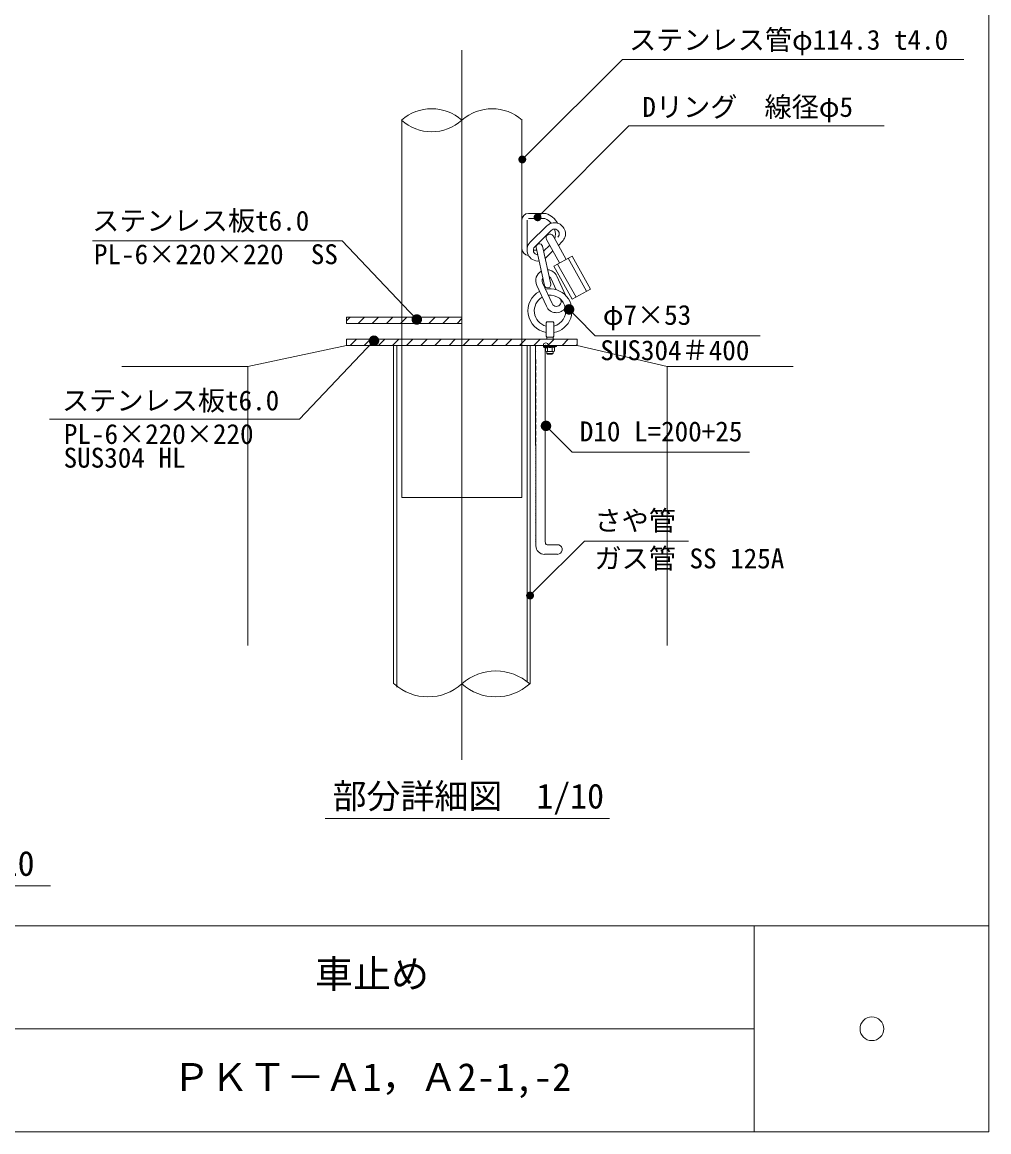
# Model space of a CAD drawing. Units: millimetres on the paper. Extents: x 12 to 286, y 10 to 196.
# Drawn here: x 193.3 to 285.5, y 9.8 to 115.7 of the extents above; entities that cross this region are included whole.
import ezdxf
from ezdxf.enums import TextEntityAlignment as Align

# ---------------------------------------------------------------- set-up
doc = ezdxf.new("R2010")
doc.units = ezdxf.units.MM
doc.header["$PDMODE"] = 32
doc.header["$PDSIZE"] = 0.5
doc.linetypes.add('USER1', pattern=[200, 125, -25, 25, -25])
for name, color, linetype, lineweight in [('0_2', 1, 'Continuous', 13), ('K-1', 2, 'Continuous', 15), ('K-2', 7, 'Continuous', 13), ('ハッチ', 4, 'Continuous', 13), ('寸法', 1, 'Continuous', 13), ('本体', 7, 'Continuous', 13)]:
    doc.layers.add(name, color=color, linetype=linetype, lineweight=lineweight)
doc.styles.add('ＭＳ ゴシック', font='')
doc.styles.get('ＭＳ ゴシック').set_extended_font_data('MS Gothic')

# ---------------------------------------------------------------- blocks, each defined once
blk = doc.blocks.new('filled_dot')
at = {"color": 0, "linetype": 'Continuous', "lineweight": -2, "const_width": 1.25}
blk.add_lwpolyline([(-0.625, 0, 1), (0.625, 0, 1)], format="xyb", close=True, dxfattribs=at)

msp = doc.modelspace()

# ---------------------------------------------------------------- linework, layer by layer
at = {"layer": '0_2', "color": 7}
msp.add_line((263.116, 19.651), (165.921, 19.651), dxfattribs=at)
at = {"layer": 'K-1'}
for p, q in [((235.257, 87.552), (224.257, 87.552)), ((224.257, 87.552), (224.257, 86.952)), ((235.257, 86.952), (224.257, 86.952)), ((235.257, 86.952), (235.257, 87.552)), ((224.257, 84.841), (224.257, 85.441)), ((224.257, 85.441), (246.257, 85.441)), ((246.257, 84.841), (224.257, 84.841)), ((242.392, 85.441), (246.257, 85.441)), ((246.257, 85.441), (246.257, 84.841))]:
    msp.add_line(p, q, dxfattribs=at)
at = {"layer": 'K-2'}
for p, q in [((241.622, 97.441), (243.265, 97.441)), ((240.972, 94.091), (240.972, 96.791)), ((241.472, 94.091), (241.472, 96.791)), ((241.622, 96.941), (243.172, 96.941)), ((243.343, 96.243), (241.781, 94.694)), ((243.766, 95.817), (242.204, 94.268)), ((243.955, 95.289), (245.198, 93.057)), ((242.935, 94.306), (243.728, 90.692)), ((243.63, 94.415), (243.039, 93.829)), ((243.335, 94.944), (244.578, 92.712)), ((244.822, 94.752), (244.456, 94.389)), ((242.07, 93.941), (242.401, 93.941)), ((243.141, 90.563), (242.349, 94.178)), ((243.933, 93.87), (243.26, 93.203)), ((244.014, 92.398), (245.762, 93.371)), ((245.389, 93.163), (247.14, 90.018)), ((245.762, 93.371), (247.513, 90.225)), ((245.765, 89.253), (244.014, 92.398)), ((244.387, 92.605), (246.138, 89.46)), ((244.238, 90.165), (243.758, 91.205)), ((245.146, 89.628), (244.303, 91.457)), ((243.316, 88.58), (242.396, 90.578)), ((243.861, 88.831), (242.941, 90.829)), ((247.513, 90.225), (245.765, 89.253)), ((243.291, 85.822), (243.291, 86.914)), ((243.97, 87.095), (243.345, 87.095)), ((244.023, 85.822), (244.023, 86.914)), ((242.282, 84.751), (242.31, 84.723)), ((244.271, 84.841), (243.043, 84.841)), ((243.043, 84.841), (243.043, 84.752)), ((244.271, 84.752), (243.043, 84.752)), ((243.043, 84.752), (243.214, 84.677)), ((243.345, 85.641), (243.345, 85.441)), ((243.97, 85.641), (243.345, 85.641)), ((243.97, 85.641), (243.97, 85.441)), ((244.271, 84.752), (244.1, 84.677)), ((244.271, 84.841), (244.271, 84.752)), ((242.282, 84.311), (242.31, 84.338)), ((243.214, 84.639), (243.205, 84.648)), ((243.214, 84.422), (243.205, 84.413)), ((243.205, 84.413), (243.205, 84.028)), ((243.214, 84.677), (243.214, 84.301)), ((243.99, 84.268), (243.325, 84.268)), ((243.357, 84.268), (243.357, 84.067)), ((243.357, 84.067), (243.411, 84.021)), ((243.357, 84.067), (243.957, 84.067)), ((243.411, 84.021), (243.903, 84.021)), ((243.435, 84.677), (243.435, 84.301)), ((243.879, 84.677), (243.879, 84.301)), ((243.957, 84.268), (243.957, 84.067)), ((244.1, 84.677), (244.1, 84.301)), ((242.282, 83.511), (242.31, 83.483)), ((242.282, 82.891), (242.31, 82.863)), ((242.31, 83.483), (242.31, 83.098)), ((242.31, 82.863), (242.31, 82.478)), ((242.282, 82.451), (242.31, 82.478)), ((242.282, 82.271), (242.31, 82.243)), ((242.282, 81.831), (242.31, 81.858)), ((242.282, 81.651), (242.31, 81.623)), ((242.31, 82.243), (242.31, 81.858)), ((242.31, 81.623), (242.31, 81.238)), ((242.282, 81.211), (242.31, 81.238)), ((242.282, 81.031), (242.31, 81.003)), ((242.282, 80.591), (242.31, 80.618)), ((242.31, 81.003), (242.31, 80.618)), ((242.282, 80.411), (242.31, 80.383)), ((242.282, 79.971), (242.31, 79.998)), ((242.282, 79.791), (242.31, 79.763)), ((242.31, 80.383), (242.31, 79.998)), ((242.31, 79.763), (242.31, 79.378)), ((242.282, 79.351), (242.31, 79.378)), ((242.282, 79.171), (242.31, 79.143)), ((242.282, 78.731), (242.31, 78.758)), ((242.282, 78.551), (242.31, 78.523)), ((242.31, 79.143), (242.31, 78.758)), ((242.31, 78.523), (242.31, 78.138)), ((242.282, 78.111), (242.31, 78.138)), ((242.282, 77.931), (242.31, 77.903)), ((242.282, 77.491), (242.31, 77.518)), ((242.282, 77.311), (242.31, 77.283)), ((242.31, 77.903), (242.31, 77.518)), ((242.31, 77.283), (242.31, 76.898)), ((242.282, 76.871), (242.31, 76.898)), ((242.282, 76.691), (242.31, 76.663)), ((242.282, 76.251), (242.31, 76.278)), ((242.31, 76.663), (242.31, 76.278)), ((242.282, 76.071), (242.31, 76.043)), ((242.282, 75.631), (242.31, 75.658)), ((242.282, 75.451), (242.31, 75.423)), ((242.31, 76.043), (242.31, 75.658)), ((242.31, 75.423), (242.31, 75.038)), ((242.282, 75.011), (242.31, 75.038)), ((242.282, 74.831), (242.31, 74.803)), ((242.282, 74.391), (242.31, 74.418)), ((242.282, 74.211), (242.31, 74.183)), ((242.31, 74.803), (242.31, 74.418)), ((242.31, 74.183), (242.31, 73.798)), ((242.282, 73.771), (242.31, 73.798)), ((242.282, 73.591), (242.31, 73.563)), ((242.282, 73.151), (242.31, 73.178)), ((242.31, 73.563), (242.31, 73.178)), ((242.282, 72.971), (242.31, 72.943)), ((242.282, 72.531), (242.31, 72.558)), ((242.282, 72.351), (242.31, 72.323)), ((242.31, 72.943), (242.31, 72.558)), ((242.31, 72.323), (242.31, 71.938)), ((242.282, 71.911), (242.31, 71.938)), ((242.282, 71.731), (242.31, 71.703)), ((242.282, 71.291), (242.31, 71.318)), ((242.282, 71.111), (242.31, 71.083)), ((242.31, 71.703), (242.31, 71.318)), ((242.31, 71.083), (242.31, 70.698)), ((242.282, 70.671), (242.31, 70.698)), ((242.282, 70.491), (242.31, 70.463)), ((242.282, 70.051), (242.31, 70.078)), ((242.282, 69.871), (242.31, 69.843)), ((242.31, 70.463), (242.31, 70.078)), ((242.282, 69.431), (242.31, 69.458)), ((242.282, 69.251), (242.31, 69.223)), ((242.282, 68.811), (242.31, 68.838)), ((242.31, 69.843), (242.31, 69.458)), ((242.31, 69.223), (242.31, 68.838)), ((242.282, 68.631), (242.31, 68.603)), ((242.282, 68.191), (242.31, 68.218)), ((242.282, 68.011), (242.31, 67.983)), ((242.31, 68.603), (242.31, 68.218)), ((242.31, 67.983), (242.31, 67.598)), ((242.282, 66.951), (242.31, 66.978)), ((242.282, 66.771), (242.31, 66.743)), ((242.31, 67.363), (242.31, 66.978)), ((242.31, 66.743), (242.31, 66.358)), ((242.282, 66.331), (242.31, 66.358)), ((242.282, 66.151), (242.31, 66.123)), ((242.31, 66.123), (242.31, 65.738)), ((243.205, 66.241), (243.205, 66.161)), ((243.412, 65.811), (243.457, 65.811)), ((243.692, 65.811), (244.077, 65.811)), ((244.312, 65.811), (244.505, 65.811)), ((242.622, 65.12), (242.622, 65.118)), ((243.382, 64.916), (243.767, 64.916)), ((244.002, 64.916), (244.387, 64.916))]:
    msp.add_line(p, q, dxfattribs=at)
for centre, radius, start, end in [((241.622, 96.791), 0.65, 90, 180), ((242.547, 95.441), 2.125, 29.96868, 70.25008), ((242.547, 95.441), 1.625, 40.78953, 67.38014), ((244.083, 95.498), 1.05, 314.75849, 134.75849), ((243.645, 95.117), 0.355, 29.10692, 209.10692), ((244.083, 95.498), 0.45, 314.75849, 134.75849), ((242.547, 95.441), 1.625, 344.49546, 18.1731), ((242.52, 93.948), 1.05, 134.75849, 275.89145), ((242.52, 93.948), 0.45, 134.75849, 267.10605), ((242.642, 94.242), 0.3, 12.36971, 192.36971), ((241.622, 94.091), 0.65, 180, 268.15409), ((242.52, 93.948), 1.05, 309.66667, 314.75849), ((243.349, 91.017), 1.05, 118.98382, 204.73942), ((243.349, 91.017), 0.45, 144.21773, 204.73942), ((243.349, 91.017), 1.05, 24.73942, 85.78072), ((243.349, 91.017), 0.45, 24.73942, 60.59708), ((243.657, 88.146), 2.1, 118.23822, 259.959), ((243.434, 90.628), 0.3, 192.36971, 12.36971), ((243.657, 88.146), 2.1, 280.041, 101.75497), ((243.657, 88.146), 1.5, 119.64067, 255.8717), ((243.657, 88.146), 1.5, 284.1283, 96.40509), ((244.27, 89.019), 0.45, 204.73942, 36.46282), ((244.27, 89.019), 1.05, 204.73942, 325.18209), ((243.626, 86.914), 0.335, 147.13278, 180), ((243.688, 86.914), 0.335, 0, 32.86722), ((243.626, 85.822), 0.335, 180, 212.86722), ((243.688, 85.822), 0.335, 327.13278, 0), ((243.325, 84.849), 0.204, 237.13278, 302.86722), ((243.325, 84.472), 0.204, 237.13278, 302.86722), ((243.657, 85.412), 0.768, 252.88, 286.77865), ((243.657, 85.036), 0.768, 253, 287), ((243.99, 84.849), 0.204, 237.13278, 302.86722), ((243.99, 84.472), 0.204, 237.13278, 302.86722), ((243.412, 66.018), 0.208, 202.89708, 270)]:
    msp.add_arc(centre, radius, start, end, dxfattribs=at)
msp.add_point((243.257, 84.841), dxfattribs=at)
at = {"layer": 'ハッチ'}
for p, q in [((224.257, 86.952), (224.257, 87.552)), ((224.257, 87.552), (235.257, 87.552)), ((224.257, 87.192), (224.617, 87.552)), ((235.257, 86.952), (224.257, 86.952)), ((225.364, 86.952), (225.964, 87.552)), ((226.711, 86.952), (227.311, 87.552)), ((228.058, 86.952), (228.658, 87.552)), ((229.405, 86.952), (230.005, 87.552)), ((230.752, 86.952), (231.352, 87.552)), ((232.099, 86.952), (232.699, 87.552)), ((233.446, 86.952), (234.046, 87.552)), ((234.793, 86.952), (235.257, 87.416)), ((235.257, 87.552), (235.257, 86.952)), ((224.257, 84.841), (224.257, 85.441)), ((224.257, 85.441), (246.257, 85.441)), ((246.257, 84.841), (224.257, 84.841)), ((224.6, 84.841), (225.2, 85.441)), ((225.947, 84.841), (226.547, 85.441)), ((227.294, 84.841), (227.894, 85.441)), ((228.641, 84.841), (229.241, 85.441)), ((229.988, 84.841), (230.588, 85.441)), ((231.335, 84.841), (231.935, 85.441)), ((232.682, 84.841), (233.282, 85.441)), ((234.029, 84.841), (234.629, 85.441)), ((235.376, 84.841), (235.976, 85.441)), ((236.723, 84.841), (237.323, 85.441)), ((238.07, 84.841), (238.67, 85.441)), ((239.417, 84.841), (240.017, 85.441)), ((240.764, 84.841), (241.364, 85.441)), ((242.111, 84.841), (242.711, 85.441)), ((243.458, 84.841), (244.058, 85.441)), ((244.806, 84.841), (245.406, 85.441)), ((246.153, 84.841), (246.257, 84.945)), ((246.257, 85.441), (246.257, 84.841))]:
    msp.add_line(p, q, dxfattribs=at)
at = {"layer": '寸法', "color": 6}
for p, q in [((285.5, 9.822), (285.5, 191.004)), ((11.687, 29.48), (285.5, 29.48)), ((11.687, 9.822), (285.5, 9.822))]:
    msp.add_line(p, q, dxfattribs=at)
at = {"layer": '寸法'}
for p, q in [((241.547, 103.119), (250.567, 112.139)), ((250.567, 112.139), (283.125, 112.139)), ((243.004, 97.602), (251.189, 105.786)), ((251.189, 105.786), (275.521, 105.786)), ((241.017, 102.589), (241.547, 103.119)), ((242.474, 97.071), (243.004, 97.602)), ((223.852, 94.813), (200.029, 94.813)), ((230.269, 88.047), (223.852, 94.813)), ((230.957, 87.321), (230.269, 88.047)), ((245.477, 88.284), (246.179, 87.572)), ((246.179, 87.572), (247.963, 85.763)), ((247.963, 85.763), (263.707, 85.763)), ((226.876, 85.294), (226.188, 84.569)), ((226.188, 84.569), (219.771, 77.802)), ((219.771, 77.802), (195.948, 77.802)), ((243.275, 77.17), (243.977, 76.458)), ((243.977, 76.458), (245.761, 74.649)), ((245.761, 74.649), (262.67, 74.649)), ((242.287, 61.513), (246.939, 66.165)), ((246.939, 66.165), (256.861, 66.165)), ((241.757, 60.983), (242.287, 61.513))]:
    msp.add_line(p, q, dxfattribs=at)
at = {"layer": '寸法', "lineweight": 18}
for p, q in [((241.017, 102.589), (241.024, 102.596)), ((242.474, 97.071), (242.481, 97.078)), ((245.477, 88.284), (245.484, 88.277)), ((230.957, 87.321), (230.95, 87.328)), ((226.876, 85.294), (226.87, 85.287)), ((243.275, 77.17), (243.282, 77.163)), ((241.757, 60.983), (241.764, 60.99))]:
    msp.add_line(p, q, dxfattribs=at)
at = {"layer": '寸法', "color": 3}
for p, q in [((222.213, 39.709), (249.334, 39.709)), ((129.054, 33.287), (196.034, 33.287))]:
    msp.add_line(p, q, dxfattribs=at)
at = {"layer": '寸法', "color": 7}
msp.add_line((263.116, 29.48), (263.116, 9.822), dxfattribs=at)
at = {"layer": '寸法', "color": 3}
msp.add_circle((274.353, 19.651), 1.13, dxfattribs=at)
at = {"layer": '本体', "linetype": 'USER1'}
msp.add_line((235.257, 113.009), (235.257, 45.305), dxfattribs=at)
at = {"layer": '本体'}
for p, q in [((229.542, 70.341), (229.542, 106.315)), ((240.972, 70.341), (240.972, 106.315)), ((224.257, 84.841), (214.834, 82.841)), ((228.742, 52.554), (228.742, 84.841)), ((229.042, 52.251), (229.042, 84.841)), ((241.472, 52.767), (241.472, 84.841)), ((241.772, 52.554), (241.772, 84.841)), ((242.289, 84.841), (242.31, 65.738)), ((246.257, 84.841), (254.834, 82.841)), ((243.205, 66.161), (243.205, 84.648)), ((202.834, 82.841), (214.834, 82.841)), ((214.834, 82.841), (214.834, 56.224)), ((254.834, 82.841), (254.834, 56.224)), ((254.834, 82.841), (266.834, 82.841)), ((229.542, 70.341), (240.972, 70.341)), ((243.23, 65.939), (243.205, 66.161)), ((244.51, 65.81), (243.457, 65.81)), ((243.147, 64.916), (244.387, 64.916))]:
    msp.add_line(p, q, dxfattribs=at)
for centre, radius, start, end in [((232.378, 103.108), 4.319, 48.19, 131.80999), ((238.136, 103.108), 4.319, 48.19, 131.80999), ((232.378, 109.547), 4.319, 228.19, 311.80999), ((243.133, 65.739), 0.824, 180.06123, 270.97406), ((243.457, 66.076), 0.266, 211.13177, 270), ((244.359, 65.375), 0.461, 273.44935, 70.84736), ((238.491, 48.938), 4.852, 48.19, 131.80999), ((232.023, 56.171), 4.852, 228.19, 311.80999), ((238.491, 56.171), 4.852, 228.19, 311.80999)]:
    msp.add_arc(centre, radius, start, end, dxfattribs=at)

# ---------------------------------------------------------------- block references
at = {"layer": '寸法', "lineweight": 18}
for p, xscale, yscale, rotation in [((241.017, 102.589), 0.3, 0.3, 45), ((242.474, 97.071), 0.3, 0.3, 45), ((245.477, 88.284), 0.4, 0.4, 314.6), ((230.957, 87.321), 0.4, 0.4, 133.5), ((226.876, 85.294), 0.4, 0.4, 226.5), ((243.275, 77.17), 0.4, 0.4, 314.6), ((241.757, 60.983), 0.3, 0.3, 45)]:
    msp.add_blockref('filled_dot', p, dxfattribs=dict(at, xscale=xscale, yscale=yscale, rotation=rotation))

# ---------------------------------------------------------------- texts
at = {"layer": '寸法', "color": 3, "style": 'ＭＳ ゴシック'}
for s, height, p in [('ステンレス管φ114.3 t4.0', 1.899, (251.199, 112.485)), ('Dリング\u3000線径φ5', 1.899, (252.466, 106.08)), ('ステンレス板t6.0', 1.899, (199.997, 95.227)), ('PL-6×220×220\u3000SS', 1.899, (200.173, 92.028)), ('φ7×53', 1.899, (248.703, 86.24)), ('SUS304＃400', 1.899, (248.454, 82.867)), ('ステンレス板t6.0', 1.899, (197.131, 78.078)), ('PL-6×220×220', 1.899, (197.307, 74.878)), ('D10 L=200+25', 1.899, (246.501, 75.126)), ('SUS304 HL', 1.899, (197.278, 72.615)), ('さや管', 1.899, (247.896, 66.611)), ('ガス管 SS 125A', 1.899, (247.896, 63.005)), ('部分詳細図\u30001/10', 2.374, (222.924, 39.952)), ('参考図（基礎を上げて設置する場合）\u30001/10', 2.374, (129.765, 33.529))]:
    msp.add_text(s, height=height, dxfattribs=at).set_placement(p, align=Align.BOTTOM_LEFT)
at = {"layer": '寸法', "color": 7, "style": 'ＭＳ ゴシック'}
for s, p in [('車止め', (221.25, 22.753)), ('ＰＫＴ－Ａ1，Ａ2-1,-2', (207.652, 12.924))]:
    msp.add_text(s, height=2.658, dxfattribs=at).set_placement(p, align=Align.BOTTOM_LEFT)

doc.saveas('drawing.dxf')
